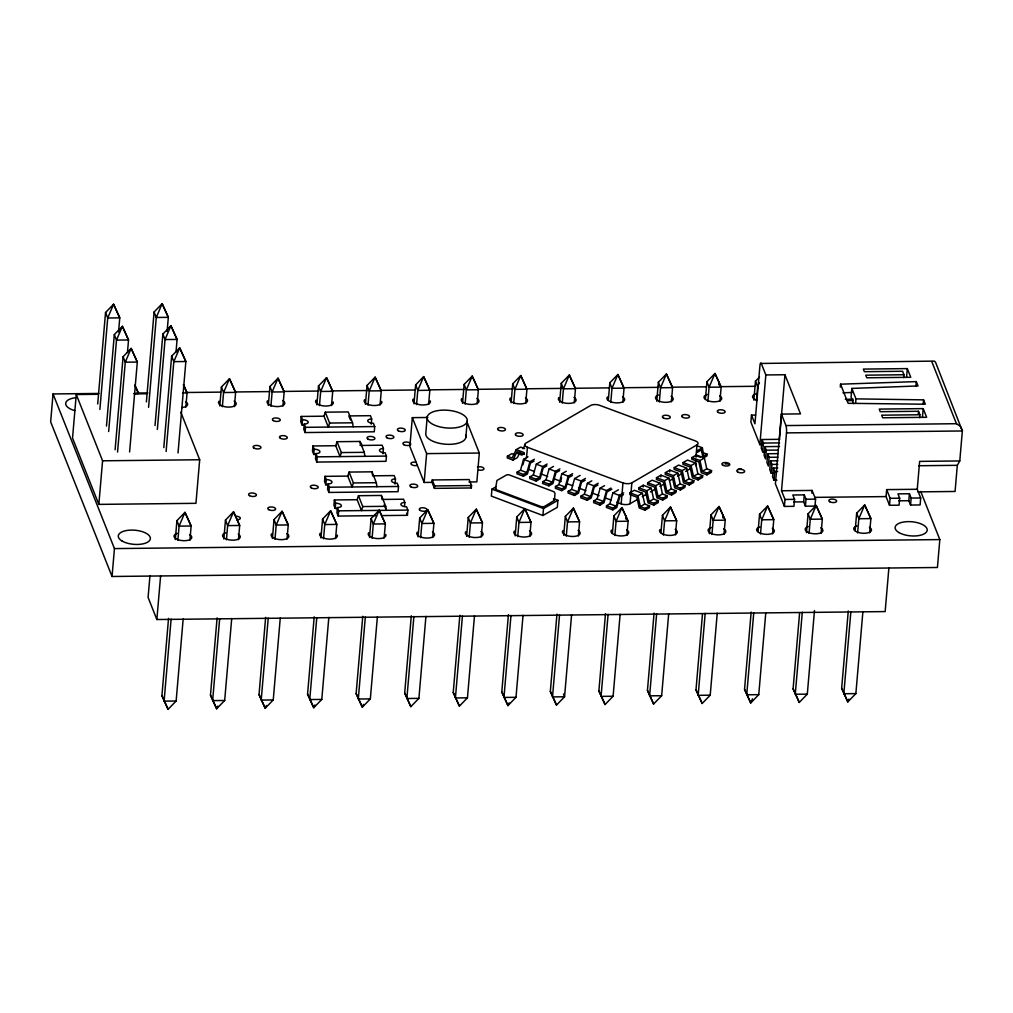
<?xml version="1.0" encoding="UTF-8"?>
<svg xmlns="http://www.w3.org/2000/svg" width="1013" height="1013" viewBox="0 0 1013 1013"><rect width="100%" height="100%" fill="white"/><g stroke="black" fill="none" stroke-linecap="round" stroke-linejoin="round"><path stroke-width="1.5" d="M98.894 393.449L53.043 393.943L50.65 421.839L112.05 576.486L937.43 567.483L939.823 539.587L920.716 491.444M98.198 394.298L76.266 394.526L72.531 438.11L98.843 504.385L195.952 503.322L199.688 459.75L180.808 412.202M97.704 403.959L105.542 312.523L113.595 304.217L119.762 317.867L118.546 332.061M99.882 409.442L107.72 317.993L113.595 304.217L119.762 317.867L107.72 317.993L105.542 312.523M98.843 504.385L102.579 460.801L76.266 394.526M106.479 426.055L114.317 334.607L122.37 326.3L128.537 339.963L127.461 352.575M108.657 431.538L116.495 340.089L122.37 326.3L128.537 339.963L116.495 340.089L114.317 334.607M115.115 449.721L123.092 356.703L131.146 348.396L137.312 362.046L129.601 451.925M117.559 452.051L125.27 362.185L131.146 348.396L137.312 362.046L125.27 362.185L123.092 356.703M112.05 576.486L114.444 548.59L53.043 393.943M146.391 401.857L154.103 311.991L162.156 303.685L168.323 317.335L167.107 331.53M148.569 407.34L156.281 317.474L162.156 303.685L168.323 317.335L156.281 317.474L154.103 311.991M155.027 425.523L162.865 334.075L170.918 325.768L177.085 339.431L176.009 352.043M157.344 429.436L165.043 339.558L170.918 325.768L177.085 339.431L165.043 339.558L162.865 334.075M149.962 575.65L148.088 597.442L156.863 619.525L885.147 611.586L888.882 568.002M163.802 447.619L171.64 356.171L179.694 347.864L185.86 361.514L178.022 452.963M166.107 451.519L173.818 361.654L179.694 347.864L185.86 361.514L173.818 361.654L171.64 356.171M156.863 619.525L160.598 575.954M185.848 407.112L187.063 392.917L183.556 384.712M183.163 619.019L176.135 701.009L168.082 709.315L161.915 695.665L168.538 618.411M175.3 539.574L176.92 520.657L184.974 512.35L191.14 526L189.925 540.195M171.121 619.158L164.093 701.148L176.135 701.009M177.883 540.322L179.098 526.127L184.974 512.35L191.14 526L179.098 526.127L176.92 520.657M219.783 405.96L221.404 387.042L229.457 378.735L235.624 392.386L234.408 406.58M222.353 406.707L223.582 392.525L229.457 378.735L235.624 392.386L223.582 392.525L221.404 387.042M231.711 618.5L224.683 700.477L216.643 708.783L210.476 695.133L217.099 617.879M223.848 539.043L225.468 520.125L233.522 511.818L239.688 525.468L238.473 539.663M219.669 618.626L212.641 700.616L224.683 700.477M226.431 539.79L227.646 525.608L233.522 511.818L239.688 525.468L227.646 525.608L225.468 520.125M268.331 405.428L269.952 386.51L278.005 378.204L284.172 391.866L282.956 406.048M270.914 406.188L272.13 391.993L278.005 378.204L284.172 391.866L272.13 391.993L269.952 386.51M280.272 617.968L273.244 699.958L265.191 708.264L259.024 694.601L265.647 617.348M272.408 538.511L274.029 519.593L282.083 511.286L288.249 524.937L287.034 539.131M268.23 618.095L261.202 700.084L273.244 699.958M274.992 539.258L276.207 525.076L282.083 511.286L288.249 524.937L276.207 525.076L274.029 519.593M353.17 426.802L352.549 422.801L348.231 411.924L325.3 412.177L329.618 423.054L328.313 427.068L323.995 416.191L301.203 416.444L300.76 421.674L302.051 424.941A4.875 2.14 4.9 0 1 303.951 425.08M302.051 424.941L302.507 419.711L301.203 416.444M302.507 419.711A4.875 2.14 4.9 0 1 308.142 421.826A4.875 2.14 4.9 0 1 304.229 424.054L303.786 429.284L305.078 432.551L374.266 431.791L374.721 426.562L373.43 423.307A4.875 2.14 4.9 0 1 367.782 421.18A4.875 2.14 4.9 0 1 371.695 418.951L370.403 415.685L348.852 415.925L350.473 420.002M305.078 432.551L305.521 427.321L304.229 424.054M364.883 456.319L364.275 452.33L359.957 441.453L337.025 441.706L341.343 452.57L340.039 456.597L335.721 445.72L312.928 445.973L312.485 451.203L313.777 454.457A4.875 2.14 4.9 0 1 315.676 454.609M316.879 404.909L318.5 385.978L326.553 377.672L332.72 391.335L331.504 405.517M313.777 454.457L314.22 449.228L312.928 445.973M319.462 405.656L320.678 391.461L326.553 377.672L332.72 391.335L320.678 391.461L318.5 385.978M314.22 449.228A4.875 2.14 4.9 0 1 319.867 451.355A4.875 2.14 4.9 0 1 315.955 453.583L315.499 458.813L316.803 462.067L385.991 461.32L386.447 456.091L385.155 452.836A4.875 2.14 4.9 0 1 379.508 450.709A4.875 2.14 4.9 0 1 383.421 448.48L382.129 445.214L360.577 445.454L359.957 441.453M316.803 462.067L317.246 456.838L315.955 453.583M376.95 486.696L376.329 482.695L372.012 471.83L349.08 472.071L353.398 482.948L352.093 486.962L347.776 476.097L324.983 476.351L324.54 481.568L325.831 484.834A4.875 2.14 4.9 0 1 327.731 484.986M328.82 617.436L321.792 699.426L313.739 707.732L307.572 694.07L314.195 616.816M320.956 537.979L322.577 519.061L330.631 510.755L336.797 524.417L335.582 538.599M325.831 484.834L326.287 479.605L324.983 476.351M326.287 479.605A4.875 2.14 4.9 0 1 331.922 481.732A4.875 2.14 4.9 0 1 328.009 483.961L327.566 489.19L328.858 492.445L398.058 491.685L398.502 486.468L397.21 483.201A4.875 2.14 4.9 0 1 391.562 481.086A4.875 2.14 4.9 0 1 395.475 478.858L394.184 475.591L372.632 475.819L372.012 471.83M316.778 617.563L309.75 699.552L321.792 699.426M323.54 538.739L324.755 524.544L330.631 510.755L336.797 524.417L324.755 524.544L322.577 519.061M328.858 492.445L329.301 487.215L328.009 483.961M384.168 504.879L386.32 510.311L385.712 506.323L381.394 495.446L358.463 495.699L362.768 506.563L361.476 510.59L357.158 499.713L334.366 499.966L333.923 505.196L335.214 508.45A4.875 2.14 4.9 0 1 337.101 508.602M335.214 508.45L335.658 503.22L334.366 499.966M335.658 503.22A4.875 2.14 4.9 0 1 341.305 505.348A4.875 2.14 4.9 0 1 337.392 507.576L336.936 512.806L338.228 516.06L375.747 515.655M338.228 516.06L338.684 510.831L337.392 507.576M365.44 404.377L367.061 385.459L375.114 377.153L381.281 390.803L380.065 404.997M368.01 405.124L369.239 390.929L375.114 377.153L381.281 390.803L369.239 390.929L367.061 385.459M371.252 424.181L371.695 418.951M377.368 616.904L370.34 698.894L362.299 707.201L356.133 693.55L362.755 616.284M369.504 537.46L371.125 518.529L379.179 510.223L385.345 523.886L384.13 538.068M365.326 617.044L358.298 699.021L370.34 698.894M372.088 538.207L373.303 524.012L379.179 510.223L385.345 523.886L373.303 524.012L371.125 518.529M382.977 453.71L383.421 448.48M395.032 484.087L395.475 478.858M404.516 506.399L404.858 502.473L403.567 499.206L382.002 499.447L381.394 495.446M427.828 417.483L412.329 417.647L409.86 446.48L424.143 482.454L432.045 482.365L434.425 488.367L471.324 487.962L471.526 485.556L469.146 479.567L432.247 479.959L432.045 482.365M413.988 403.845L415.609 384.927L423.662 376.621L429.829 390.271L428.613 404.466M416.571 404.592L417.787 390.41L423.662 376.621L429.829 390.271L417.787 390.41L415.609 384.927M381.863 515.592L407.429 515.313L407.884 510.083L406.58 506.829A4.875 2.14 4.9 0 1 400.945 504.702A4.875 2.14 4.9 0 1 404.858 502.473M427.195 416.989L425.815 433.222A20.146 8.864 4.9 0 0 446.784 444.289A20.146 8.864 4.9 0 0 465.587 435.134M425.929 616.373L418.901 698.362L410.847 706.669L404.681 693.019L411.303 615.765M418.065 536.928L419.686 518.01L427.739 509.704L433.906 523.354L432.69 537.548M424.143 482.454L426.612 453.621L412.329 417.647M413.886 616.512L406.859 698.501L418.901 698.362M420.648 537.675L421.864 523.48L427.739 509.704L433.906 523.354L421.864 523.48L419.686 518.01M434.425 488.367L434.628 485.961L432.247 479.959M462.536 403.313L464.157 384.396L472.21 376.089L478.377 389.739L477.161 403.934M465.119 404.06L466.335 389.878L472.21 376.089L478.377 389.739L466.335 389.878L464.157 384.396M465.841 437.464L467.234 421.231A20.146 8.864 4.9 0 0 438.654 410.48A20.146 8.864 4.9 0 0 435.767 425.625A20.146 8.864 4.9 0 0 467.234 421.231M474.477 615.853L467.449 697.83L459.396 706.137L453.229 692.487L459.851 615.233M466.613 536.396L468.234 517.478L476.287 509.172L482.454 522.822L481.238 537.017M462.435 615.98L455.407 697.97L467.449 697.83M469.196 537.143L470.412 522.961L476.287 509.172L482.454 522.822L470.412 522.961L468.234 517.478M466.752 421.383L479.314 453.039L476.844 481.884L468.943 481.96M495.864 486.898L491.938 489.127L491.343 496.104L542.917 515.503L557.315 507.323L557.91 500.346L553.491 498.687M495.458 489.102L496.94 480.453L506.905 474.78L508.83 474.768L553.959 491.748L554.997 493.407L554.402 500.371L544.12 506.665L541.398 506.69L496.269 489.71L495.775 488.481M511.096 402.781L512.717 383.864L520.758 375.557L526.937 389.207L525.709 403.402M514.237 454.584L511.844 453.685L507.412 456.205L507.26 457.939L512.996 460.105L517.428 457.585L520.1 451.988M513.667 403.541L514.895 389.347L520.758 375.557L526.937 389.207L514.895 389.347L512.717 383.864M527.963 456.838L523.544 459.358L520.505 470.197L517.174 472.096L517.035 473.831L523.417 476.237L527.393 473.97L530.432 463.118L534.092 461.042M523.025 615.322L515.997 697.311L507.956 705.618L501.79 691.955L508.412 614.701M515.161 535.864L516.782 516.947L524.835 508.64L531.002 522.29L529.786 536.485M510.983 615.448L503.955 697.438L515.997 697.311M517.744 536.611L518.96 522.429L524.835 508.64L531.002 522.29L518.96 522.429L516.782 516.947M523.417 476.237L523.556 474.489L526.887 472.602L529.926 461.751L534.345 459.231M526.519 457.749L527.418 447.29A6.458 2.836 4.9 0 1 525.747 443.225L590.87 405.352A6.42 2.824 4.9 0 1 599.62 405.314L695.298 440.883A6.407 2.811 4.9 0 1 697.349 444.669L631.859 482.808A6.395 2.811 4.9 0 1 622.97 482.935L527.418 447.29M540.739 461.637L536.308 464.157L533.269 475.008L529.951 476.895L529.799 478.63L536.181 481.036L540.157 478.769L543.196 467.93L546.855 465.841M536.181 481.036L536.333 479.288L539.65 477.402L542.689 466.562L547.121 464.043M553.503 466.436L549.071 468.956L546.032 479.807L542.715 481.694L542.563 483.442L548.945 485.835L552.921 483.581L555.96 472.729L559.619 470.652M542.917 515.503L543.512 508.539L557.91 500.346M548.945 485.835L549.097 484.1L552.414 482.201L555.453 471.362L559.885 468.842M559.645 402.25L561.265 383.332L569.319 375.025L575.485 388.688L574.27 402.87M562.228 403.009L563.443 388.815L569.319 375.025L575.485 388.688L563.443 388.815L561.265 383.332M566.267 471.248L561.835 473.755L558.796 484.607L555.479 486.493L555.327 488.241L561.709 490.647L565.697 488.38L568.724 477.528L572.383 475.452M561.709 490.647L561.86 488.899L565.178 487.012L568.217 476.161L572.649 473.641M571.585 614.79L564.558 696.779L556.504 705.086L550.338 691.423L556.96 614.169M563.722 535.333L565.343 516.415L573.396 508.108L579.563 521.771L578.347 535.953M580.145 475.414L574.599 478.567L571.573 489.406L568.242 491.305L568.09 493.04L574.472 495.446L578.461 493.179L581.5 482.327L585.159 480.251M559.543 614.916L552.516 696.906L564.558 696.779L563.469 694.032M566.292 536.092L567.521 521.898L573.396 508.108L579.563 521.771L567.521 521.898L565.343 516.415M574.472 495.446L574.624 493.698L577.954 491.812L580.981 480.96L585.413 478.44M591.795 480.846L587.375 483.366L584.336 494.217L581.006 496.104L580.867 497.839L587.249 500.245L591.225 497.978L594.264 487.139L597.923 485.05M587.249 500.245L587.388 498.497L590.718 496.611L593.757 485.771L598.189 483.252M604.571 485.645L600.139 488.165L597.1 499.016L593.783 500.903L593.631 502.651L600.013 505.044L603.989 502.79L607.028 491.938L611.903 489.165M608.332 400.148L609.813 382.813L617.867 374.493L624.033 388.156L622.818 402.338M600.013 505.044L600.165 503.309L603.482 501.41L606.521 490.571L610.953 488.051M610.776 402.478L611.991 388.283L617.867 374.493L624.033 388.156L611.991 388.283L609.813 382.813M618.437 489.823L612.903 492.964L609.864 503.816L606.546 505.702L606.394 507.45L612.776 509.856L616.752 507.589L619.791 496.737L623.451 494.661M612.776 509.856L612.928 508.108L616.246 506.221L619.285 495.37L623.717 492.85M620.133 614.258L613.106 696.248L605.052 704.554L598.886 690.904L605.508 613.637M612.409 533.231L613.891 515.883L621.944 507.576L628.111 521.239L626.895 535.421M608.091 614.385L601.064 696.374L613.106 696.248M614.853 535.56L616.069 521.366L621.944 507.576L628.111 521.239L616.069 521.366L613.891 515.883M638.203 499.004L630.061 503.727A6.395 2.811 4.9 0 1 621.172 503.854L622.97 482.935M625.667 518.909L625.933 515.756M629.959 492.799L629.807 494.534L636.848 497.18L639.216 507.969L644.952 510.134L649.384 507.614L649.523 505.867L644.737 504.069L640.305 506.589L637.937 495.8L629.959 492.799L634.391 490.279L642.369 493.28L644.737 504.069M630.061 503.727L631.859 482.808M638.823 487.76L638.671 489.494L645.699 492.141L648.067 502.929L653.803 505.094L658.235 502.575L658.387 500.827L653.6 499.029L649.168 501.549L646.801 490.761L638.823 487.76L643.255 485.24L651.232 488.241L653.6 499.029M643.103 486.987L643.255 485.24M644.952 510.134L645.091 508.387L649.523 505.867M647.674 482.72L647.535 484.467L654.563 487.101L656.93 497.889L662.667 500.055L667.098 497.535L667.25 495.788L662.464 493.989L658.032 496.509L655.664 485.721L647.674 482.72L652.106 480.2L660.083 483.201L662.464 493.989M656.753 401.199L658.374 382.281L666.415 373.974L672.594 387.624L671.366 401.819M659.324 401.946L660.552 387.751L666.415 373.974L672.594 387.624L660.552 387.751L658.374 382.281M653.803 505.094L653.955 503.347L658.387 500.827M656.538 477.68L656.386 479.428L663.426 482.074L665.794 492.862L671.53 495.015L675.962 492.495L676.102 490.748L671.315 488.95L666.883 491.47L664.515 480.681L656.538 477.68L660.97 475.16L668.947 478.161L671.315 488.95M660.818 476.908L660.97 475.16M662.667 500.055L662.819 498.307L667.25 495.788M665.402 472.64L665.25 474.388L672.277 477.034L674.645 487.823L680.381 489.975L684.813 487.456L684.965 485.708L680.179 483.91L675.747 486.43L673.379 475.641L665.402 472.64L669.834 470.121L677.811 473.122L680.179 483.91M668.681 613.726L661.654 695.716L653.613 704.022L647.446 690.372L654.069 613.106M660.957 532.699L662.439 515.364L670.492 507.044L676.659 520.707L675.443 534.902M656.639 613.865L649.612 695.842L661.654 695.716M663.401 535.029L664.617 520.834L670.492 507.044L676.659 520.707L664.617 520.834L662.439 515.364M669.682 471.868L669.834 470.121M671.53 495.015L671.682 493.268L676.102 490.748M674.265 467.601L674.114 469.348L681.141 471.995L683.509 482.783L689.245 484.936L693.677 482.416L693.829 480.681L689.043 478.87L684.611 481.39L682.243 470.602L674.265 467.601L678.685 465.081L686.662 468.082L689.043 478.87M680.381 489.975L680.533 488.228L684.965 485.708M683.117 462.561L682.965 464.309L690.005 466.955L692.373 477.743L698.109 479.896L702.541 477.376L702.68 475.641L697.894 473.831L693.462 476.351L691.094 465.562L683.117 462.561L687.548 460.054L695.526 463.055L697.894 473.831M689.245 484.936L689.397 483.201L693.829 480.681M691.98 457.534L691.828 459.269L698.856 461.915L701.224 472.704L706.96 474.856L711.392 472.337L711.544 470.602L706.757 468.804L702.326 471.324L699.958 460.535L691.98 457.534L696.412 455.014L704.39 458.015L706.757 468.804M695.437 462.878L695.703 459.889M695.956 456.901L696.982 444.948M696.26 456.749L696.412 455.014M698.109 479.896L698.261 478.161L702.68 475.641M705.441 399.097L706.922 381.749L714.975 373.442L721.142 387.093L719.926 401.287M707.884 401.414L709.1 387.232L714.975 373.442L721.142 387.093L709.1 387.232L706.922 381.749M707.087 454.191L706.935 455.939L702.959 458.205L701.566 449.873L696.678 452.646L696.83 450.912L702.376 447.759L703.769 456.091L707.087 454.191L701.984 452.279M706.96 474.856L707.112 473.122L711.544 470.602M718.698 384.775L718.964 381.61M717.242 613.194L710.214 695.184L702.161 703.491L695.994 689.84L702.478 614.157M709.379 533.75L710.999 514.832L719.053 506.525L725.219 520.176L724.004 534.37M705.2 613.334L698.172 695.323L710.214 695.184M711.949 534.497L713.177 520.302L719.053 506.525L725.219 520.176L713.177 520.302L710.999 514.832M722.763 517.846L723.041 514.693M755.584 415.051L751.481 415.089L750.886 422.066L759.864 444.682L762.814 444.644M753.849 400.135L755.47 381.217L759.497 377.064M756.432 400.882L757.648 386.7L759.408 382.559M759.864 444.682L765.841 374.949L761.282 363.464L934.379 361.097L935.581 362.325L962.35 430.968L959.78 460.953L957.31 465.322L955.069 491.47L918.006 491.875M779.668 439.325L762.029 439.515L761.282 448.24L762.688 451.798L765.638 451.76M762.688 451.798L763.435 443.074L762.029 439.515M764.853 446.632L764.106 455.356L765.524 458.914L766.271 450.19L764.853 446.632L779.554 446.48M765.79 612.675L758.762 694.652L750.709 702.959L744.542 689.309L751.165 612.055M758.066 531.648L759.547 514.3L767.601 505.994L773.767 519.644L772.552 533.838M753.748 612.802L746.72 694.791L758.762 694.652M760.51 533.965L761.725 519.783L767.601 505.994L773.767 519.644L761.725 519.783L759.547 514.3M767.677 453.748L766.93 462.472L768.348 466.031L769.095 457.306L767.677 453.748L777.971 453.634M777.857 460.788L770.5 460.864L769.753 469.589L771.172 473.147L774.109 473.109M771.172 473.147L771.919 464.423L770.5 460.864M777.743 467.93L773.324 467.981L772.577 476.705L773.995 480.263L776.933 480.225M773.995 480.263L774.742 471.539L773.324 467.981M781.39 414.089L775.401 483.821L784.391 506.424L793.939 506.323L794.547 499.358L792.812 495.002L804.284 494.876L806.006 499.232L805.411 506.196L814.971 506.095L815.566 499.118L812.109 490.431L781.53 490.761L786.493 432.893A5.458 1.051 89.4 0 0 785.949 425.574L781.39 414.089L800.498 413.886L784.961 374.747L765.841 374.949M779.377 439.819L784.961 374.747M784.391 506.424L784.986 499.46L781.53 490.761M805.411 506.196L803.689 501.853L804.284 494.876M814.477 610.56L807.31 694.133L799.27 702.44L793.103 688.777L799.586 613.106M806.475 532.686L808.095 513.768L816.149 505.462L822.315 519.112L821.1 533.307M811.869 493.217L812.109 490.431M802.296 612.27L795.268 694.26L807.31 694.133M809.058 533.433L810.273 519.251L816.149 505.462L822.315 519.112L810.273 519.251L808.095 513.768M840.296 387.093L840.537 384.18L916.309 381.61L918.044 385.953L851.832 388.422L851.085 397.147L853.668 403.668M855.592 403.225L855.972 398.869L851.832 388.422M862.899 611.611L855.871 693.601L847.818 701.908L841.651 688.245L848.274 610.991M855.162 530.584L856.656 513.236L864.697 504.93L870.876 518.593L869.648 532.775M850.857 611.738L843.829 693.728L855.871 693.601M857.606 532.914L858.834 518.719L864.697 504.93L870.876 518.593L858.834 518.719L856.656 513.236M886.058 496.585L886.666 489.608L917.246 489.279L920.703 497.978L920.108 504.955L910.548 505.056L908.813 500.701L909.421 493.736L897.949 493.863L899.671 498.206L899.075 505.183L889.515 505.284L886.058 496.585L814.617 497.37M889.515 505.284L890.11 498.307L886.666 489.608M903.748 377.659L903.989 374.759L902.608 371.277L864.38 371.695L863.342 369.087L907.306 368.605L910.763 377.305L866.799 377.786L865.76 375.177L903.989 374.759M906.559 377.317L907.306 368.605M915.942 385.966L916.309 381.61M910.548 505.056L911.143 498.079L909.421 493.736M918.247 414.19L918.5 411.291L880.259 411.696L879.233 409.087L923.198 408.619L926.642 417.305L882.678 417.787L881.652 415.178L919.88 414.76L919.627 417.673M923.185 404.238L923.565 399.869L855.972 398.869M922.45 417.331L923.198 408.619M917.246 489.279L919.639 461.384L959.78 460.953M522.911 464.79L524.05 460.725M560.442 481.909L561.582 477.845M323.995 416.191L325.3 412.177M335.721 445.72L337.025 441.706M347.776 476.097L349.08 472.071M357.158 499.713L358.463 495.699M217.808 706.036L216.643 708.783L210.476 695.133M266.368 705.504L265.191 708.264L259.024 694.601M314.916 704.972L313.739 707.732L307.572 694.07M363.464 704.44L362.299 707.201L356.133 693.55M509.121 702.857L507.956 705.618L501.79 691.955M752.469 698.831L750.709 702.959L744.542 689.309M848.995 699.147L847.818 701.908L841.651 688.245M524.633 448.594L520.644 447.1L516.212 449.62L512.198 458.003L507.412 456.205M512.996 460.105L517.01 451.709L524.05 454.356L524.19 452.621L516.212 449.62M523.063 448.772L525.076 444.58M642.28 496.636L646.345 494.268M650.409 491.9L655.842 488.747M659.906 486.379L663.984 484.011M669.403 480.858L673.48 478.491M677.545 476.123L681.622 473.755M685.687 471.387L691.119 468.234M524.076 453.799L521.86 455.065L517.554 453.444M637.937 495.8L642.369 493.28M646.801 490.761L651.232 488.241M655.664 485.721L660.083 483.201M664.515 480.681L668.947 478.161M673.379 475.641L677.811 473.122M682.243 470.602L686.662 468.082M691.094 465.562L695.526 463.055M699.958 460.535L704.39 458.015M842.955 392.791L852.427 392.474M136.844 393.031L147.911 392.917M185.86 392.5L220.644 392.12M234.877 391.968L269.661 391.588M283.893 391.423L318.677 391.043M331.327 390.917L367.706 390.512M380.344 390.372L415.14 389.992M429.373 389.84L464.157 389.461M478.389 389.309L513.173 388.929M525.823 388.789L562.19 388.397M574.84 388.258L609.623 387.878M623.856 387.726L658.64 387.346M672.873 387.181L706.074 386.827M720.306 386.675L755.09 386.295M133.995 393.5L138.515 393.449L135.008 385.244M182.555 392.968L187.063 392.917L183.366 384.725M134.222 393.892L146.746 393.766M845.361 399.299L853.225 399.223M846.881 400.629L853.149 400.553M329.618 423.054L352.549 422.801M305.521 427.321L374.721 426.562M785.949 425.574L956.449 423.713L960.21 426.169L962.35 430.31L962.35 430.968L786.493 432.893M763.435 443.074L779.617 442.896M341.343 452.57L364.275 452.33M426.612 453.621L479.314 453.039M766.271 450.19L778.035 450.063M317.246 456.838L386.447 456.091M102.579 460.801L199.688 459.75M769.095 457.306L777.908 457.218M725.093 463.967L729.398 463.929M771.919 464.423L777.794 464.359M918.702 465.739L957.31 465.322M738.35 469.108L741.503 469.07M774.742 471.539L777.68 471.514M353.398 482.948L376.329 482.695M434.628 485.961L471.526 485.556M329.301 487.215L398.502 486.468M784.986 499.46L794.547 499.358M806.006 499.232L815.566 499.118M890.11 498.307L899.671 498.206M911.143 498.079L920.703 497.978M362.768 506.563L385.712 506.323M793.648 501.967L803.689 501.853M898.784 500.815L908.813 500.701M338.684 510.831L407.884 510.083M114.444 548.59L939.823 539.587M528.571 469.298L534.446 471.501M540.334 473.691L547.678 476.439M553.554 478.63L560.911 481.365M566.786 483.568L572.662 485.759M578.55 487.949L585.894 490.697M591.782 492.888L599.126 495.636M605.002 497.826L610.89 500.017M616.765 502.207L621.172 503.854M697.261 445.834L702.376 447.759M696.577 455.799L700.401 457.243M702.326 471.324L707.112 473.122M693.462 476.351L698.261 478.161M684.611 481.39L689.397 483.201M675.747 486.43L680.533 488.228M666.883 491.47L671.682 493.268M658.032 496.509L662.819 498.307M649.168 501.549L653.955 503.347M523.544 459.358L529.926 461.751M536.308 464.157L542.689 466.562M549.071 468.956L555.453 471.362M561.835 473.755L568.217 476.161M574.599 478.567L580.981 480.96M587.375 483.366L593.757 485.771M600.139 488.165L606.521 490.571M612.903 492.964L619.285 495.37M640.305 506.589L645.091 508.387M520.505 470.197L526.887 472.602M533.269 475.008L539.65 477.402M546.032 479.807L552.414 482.201M558.796 484.607L565.178 487.012M571.573 489.406L577.954 491.812M584.336 494.217L590.718 496.611M597.1 499.016L603.482 501.41M609.864 503.816L616.246 506.221M517.174 472.096L523.556 474.489M529.951 476.895L536.333 479.288M542.715 481.694L549.097 484.1M555.479 486.493L561.86 488.899M568.242 491.305L574.624 493.698M581.006 496.104L587.388 498.497M593.783 500.903L600.165 503.309M606.546 505.702L612.928 508.108M491.938 489.127L543.512 508.539M553.579 499.764L554.402 500.371M793.103 688.777L799.27 702.44M695.994 689.84L702.161 703.491M647.446 690.372L653.613 704.022M598.886 690.904L605.052 704.554M550.338 691.423L556.504 705.086M453.229 692.487L459.396 706.137M404.681 693.019L410.847 706.669M134.818 385.257L138.515 393.449M161.915 695.665L168.082 709.315M931.795 361.616L956.449 423.713M923.565 399.869L925.287 404.225L848.134 403.313L840.537 384.18M918.5 411.291L919.88 414.76M755.47 381.217L757.648 386.7M751.481 415.089L754.938 423.789L759.902 365.921A5.458 1.051 89.4 0 1 761.282 363.464M470.361 485.569L471.324 487.962M406.568 513.135L407.429 515.313M333.201 401.984A8.902 3.913 4.9 0 1 323.729 405.947A8.902 3.913 4.9 0 1 316.107 400.173M675.177 529.381A8.902 3.913 4.9 0 1 669.986 535.434A8.902 3.913 4.9 0 1 660.045 529.546M74.759 410.645A16.094 7.078 4.9 0 1 65.668 403.402A16.094 7.078 4.9 0 1 75.646 397.729M480.972 531.508A8.902 3.913 4.9 0 1 475.768 537.548A8.902 3.913 4.9 0 1 465.841 531.673M238.207 534.155A8.902 3.913 4.9 0 1 237.169 539.612A8.902 3.913 4.9 0 1 224.658 538.296A8.902 3.913 4.9 0 1 225.696 532.825M671.1 396.298A8.902 3.913 4.9 0 1 670.062 401.768A8.902 3.913 4.9 0 1 657.551 400.439A8.902 3.913 4.9 0 1 658.589 394.981M235.674 516.199A3.951 1.735 4.9 0 1 240.258 517.934A3.951 1.735 4.9 0 1 237.08 519.732M432.412 532.028A8.902 3.913 4.9 0 1 427.22 538.08A8.902 3.913 4.9 0 1 417.293 532.192M477.503 466.993A3.951 1.735 4.9 0 1 483.935 468.462A3.951 1.735 4.9 0 1 478.718 470.045M529.52 530.977A8.902 3.913 4.9 0 1 524.329 537.017A8.902 3.913 4.9 0 1 514.389 531.141M574.004 397.362A8.902 3.913 4.9 0 1 568.8 403.402A8.902 3.913 4.9 0 1 558.872 397.527M772.286 528.33A8.902 3.913 4.9 0 1 771.235 533.788A8.902 3.913 4.9 0 1 758.724 532.471A8.902 3.913 4.9 0 1 759.775 527.001M578.068 530.445A8.902 3.913 4.9 0 1 572.877 536.485A8.902 3.913 4.9 0 1 562.949 530.609M723.725 528.849A8.902 3.913 4.9 0 1 722.687 534.32A8.902 3.913 4.9 0 1 710.176 532.99A8.902 3.913 4.9 0 1 711.215 527.532M525.443 397.894A8.902 3.913 4.9 0 1 520.251 403.934A8.902 3.913 4.9 0 1 510.324 398.058M189.659 534.674A8.902 3.913 4.9 0 1 188.621 540.144A8.902 3.913 4.9 0 1 176.11 538.815A8.902 3.913 4.9 0 1 177.148 533.357M234.13 401.072A8.902 3.913 4.9 0 1 228.938 407.112A8.902 3.913 4.9 0 1 219.011 401.237M430.297 400.92A8.902 3.913 4.9 0 1 420.826 404.883A8.902 3.913 4.9 0 1 413.215 399.122M417.381 465.398A3.951 1.735 4.9 0 1 410.949 463.929A3.951 1.735 4.9 0 1 416.166 462.333M622.552 396.83A8.902 3.913 4.9 0 1 617.36 402.883A8.902 3.913 4.9 0 1 607.42 396.995M337.278 535.067A8.902 3.913 4.9 0 1 327.794 539.03A8.902 3.913 4.9 0 1 320.184 533.256M185.582 401.604A8.902 3.913 4.9 0 1 181.859 407.568M381.749 401.452A8.902 3.913 4.9 0 1 372.278 405.415A8.902 3.913 4.9 0 1 364.667 399.641M820.834 527.798A8.902 3.913 4.9 0 1 819.796 533.256A8.902 3.913 4.9 0 1 807.285 531.939A8.902 3.913 4.9 0 1 808.323 526.469M626.629 529.913A8.902 3.913 4.9 0 1 621.425 535.953A8.902 3.913 4.9 0 1 611.497 530.078M286.755 533.623A8.902 3.913 4.9 0 1 281.563 539.663A8.902 3.913 4.9 0 1 271.636 533.788M282.69 400.54A8.902 3.913 4.9 0 1 277.486 406.58A8.902 3.913 4.9 0 1 267.559 400.705M757.04 400.426A8.902 3.913 4.9 0 1 755.698 393.918M385.826 534.535A8.902 3.913 4.9 0 1 376.355 538.498A8.902 3.913 4.9 0 1 368.732 532.724M869.382 527.267A8.902 3.913 4.9 0 1 868.344 532.737A8.902 3.913 4.9 0 1 855.833 531.407A8.902 3.913 4.9 0 1 856.871 525.937M360.653 442.96A3.951 1.735 4.9 0 1 360.185 445.378M719.661 395.779A8.902 3.913 4.9 0 1 718.61 401.237A8.902 3.913 4.9 0 1 706.099 399.92A8.902 3.913 4.9 0 1 707.15 394.45M476.895 398.426A8.902 3.913 4.9 0 1 471.703 404.466A8.902 3.913 4.9 0 1 461.763 398.59M695.26 462.713A6.407 2.811 4.9 0 1 695.564 465.575M280.36 438.287A3.951 1.735 4.9 0 0 287.084 438.211A3.951 1.735 4.9 0 0 282.678 435.603A3.951 1.735 4.9 0 0 280.36 438.287M682.597 417.255A3.951 1.735 4.9 0 0 689.321 417.179A3.951 1.735 4.9 0 0 684.902 414.57A3.951 1.735 4.9 0 0 682.597 417.255M898.911 532.547A16.094 7.078 4.9 0 0 926.262 532.256A16.094 7.078 4.9 0 0 908.306 521.619A16.094 7.078 4.9 0 0 898.911 532.547M122.079 541.018A16.094 7.078 4.9 0 0 149.43 540.727A16.094 7.078 4.9 0 0 131.475 530.09A16.094 7.078 4.9 0 0 122.079 541.018M403.845 444.707A3.951 1.735 4.9 0 0 410.556 444.631A3.951 1.735 4.9 0 0 406.15 442.023A3.951 1.735 4.9 0 0 403.845 444.707M367.96 439.098A3.951 1.735 4.9 0 0 374.683 439.034A3.951 1.735 4.9 0 0 370.277 436.413A3.951 1.735 4.9 0 0 367.96 439.098M410.797 486.784A3.951 1.735 4.9 0 0 417.521 486.709A3.951 1.735 4.9 0 0 413.101 484.1A3.951 1.735 4.9 0 0 410.797 486.784M663.35 417.913A3.951 1.735 4.9 0 0 670.074 417.837A3.951 1.735 4.9 0 0 665.668 415.229A3.951 1.735 4.9 0 0 663.35 417.913M722.839 465.182A3.951 1.735 4.9 0 0 729.563 465.106A3.951 1.735 4.9 0 0 725.156 462.498A3.951 1.735 4.9 0 0 722.839 465.182M737.717 472.007A3.951 1.735 4.9 0 0 744.441 471.931A3.951 1.735 4.9 0 0 740.034 469.323A3.951 1.735 4.9 0 0 737.717 472.007M311.257 487.873A3.951 1.735 4.9 0 0 317.981 487.797A3.951 1.735 4.9 0 0 313.574 485.189A3.951 1.735 4.9 0 0 311.257 487.873M273.345 420.61A3.951 1.735 4.9 0 0 280.069 420.534A3.951 1.735 4.9 0 0 275.663 417.926A3.951 1.735 4.9 0 0 273.345 420.61M718.217 412.43A3.951 1.735 4.9 0 0 724.941 412.354A3.951 1.735 4.9 0 0 720.522 409.746A3.951 1.735 4.9 0 0 718.217 412.43M516.225 435.489A3.951 1.735 4.9 0 0 522.949 435.413A3.951 1.735 4.9 0 0 518.542 432.804A3.951 1.735 4.9 0 0 516.225 435.489M398.312 430.791A3.951 1.735 4.9 0 0 405.035 430.715A3.951 1.735 4.9 0 0 400.629 428.106A3.951 1.735 4.9 0 0 398.312 430.791M249.502 495.648A3.951 1.735 4.9 0 0 256.226 495.572A3.951 1.735 4.9 0 0 251.806 492.964A3.951 1.735 4.9 0 0 249.502 495.648M254.035 448.113A3.951 1.735 4.9 0 0 260.746 448.037A3.951 1.735 4.9 0 0 256.34 445.429A3.951 1.735 4.9 0 0 254.035 448.113M386.941 437.781A3.951 1.735 4.9 0 0 393.664 437.717A3.951 1.735 4.9 0 0 389.258 435.096A3.951 1.735 4.9 0 0 386.941 437.781M829.748 501.739A3.951 1.735 4.9 0 0 836.472 501.663A3.951 1.735 4.9 0 0 832.066 499.054A3.951 1.735 4.9 0 0 829.748 501.739M268.698 509.628A3.951 1.735 4.9 0 0 275.422 509.552A3.951 1.735 4.9 0 0 271.015 506.943A3.951 1.735 4.9 0 0 268.698 509.628M498.497 430.132A3.951 1.735 4.9 0 0 505.221 430.056A3.951 1.735 4.9 0 0 500.802 427.448A3.951 1.735 4.9 0 0 498.497 430.132M420.18 510.425A3.951 1.735 4.9 0 0 426.904 510.349A3.951 1.735 4.9 0 0 422.484 507.741A3.951 1.735 4.9 0 0 420.18 510.425"/></g></svg>
